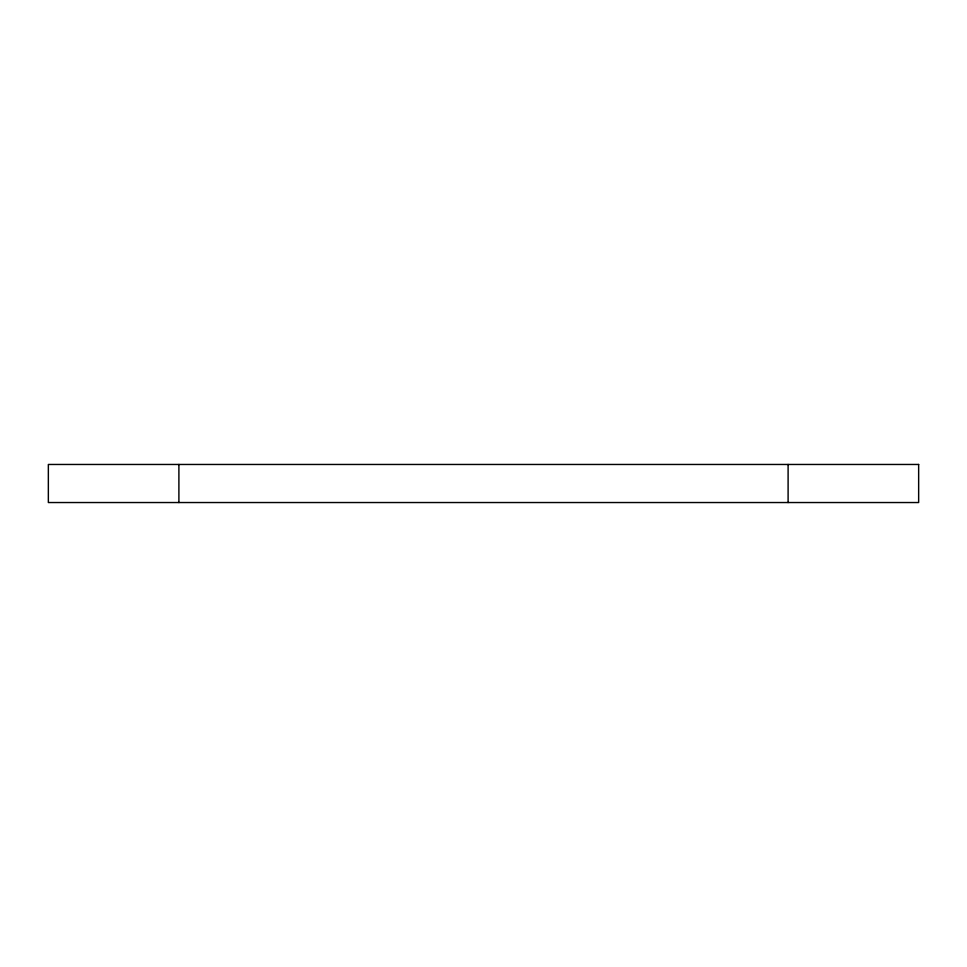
<?xml version="1.0" encoding="UTF-8"?>
<svg xmlns="http://www.w3.org/2000/svg" width="967" height="967" viewBox="0 0 967 967"><rect width="100%" height="100%" fill="white"/><g stroke="black" fill="none" stroke-linecap="round" stroke-linejoin="round"><path stroke-width="1.45" d="M788.105 464.462L788.105 502.538M178.895 464.462L178.895 502.538M918.65 464.462L48.35 464.462L48.35 502.538L918.65 502.538L918.65 464.462"/></g></svg>
